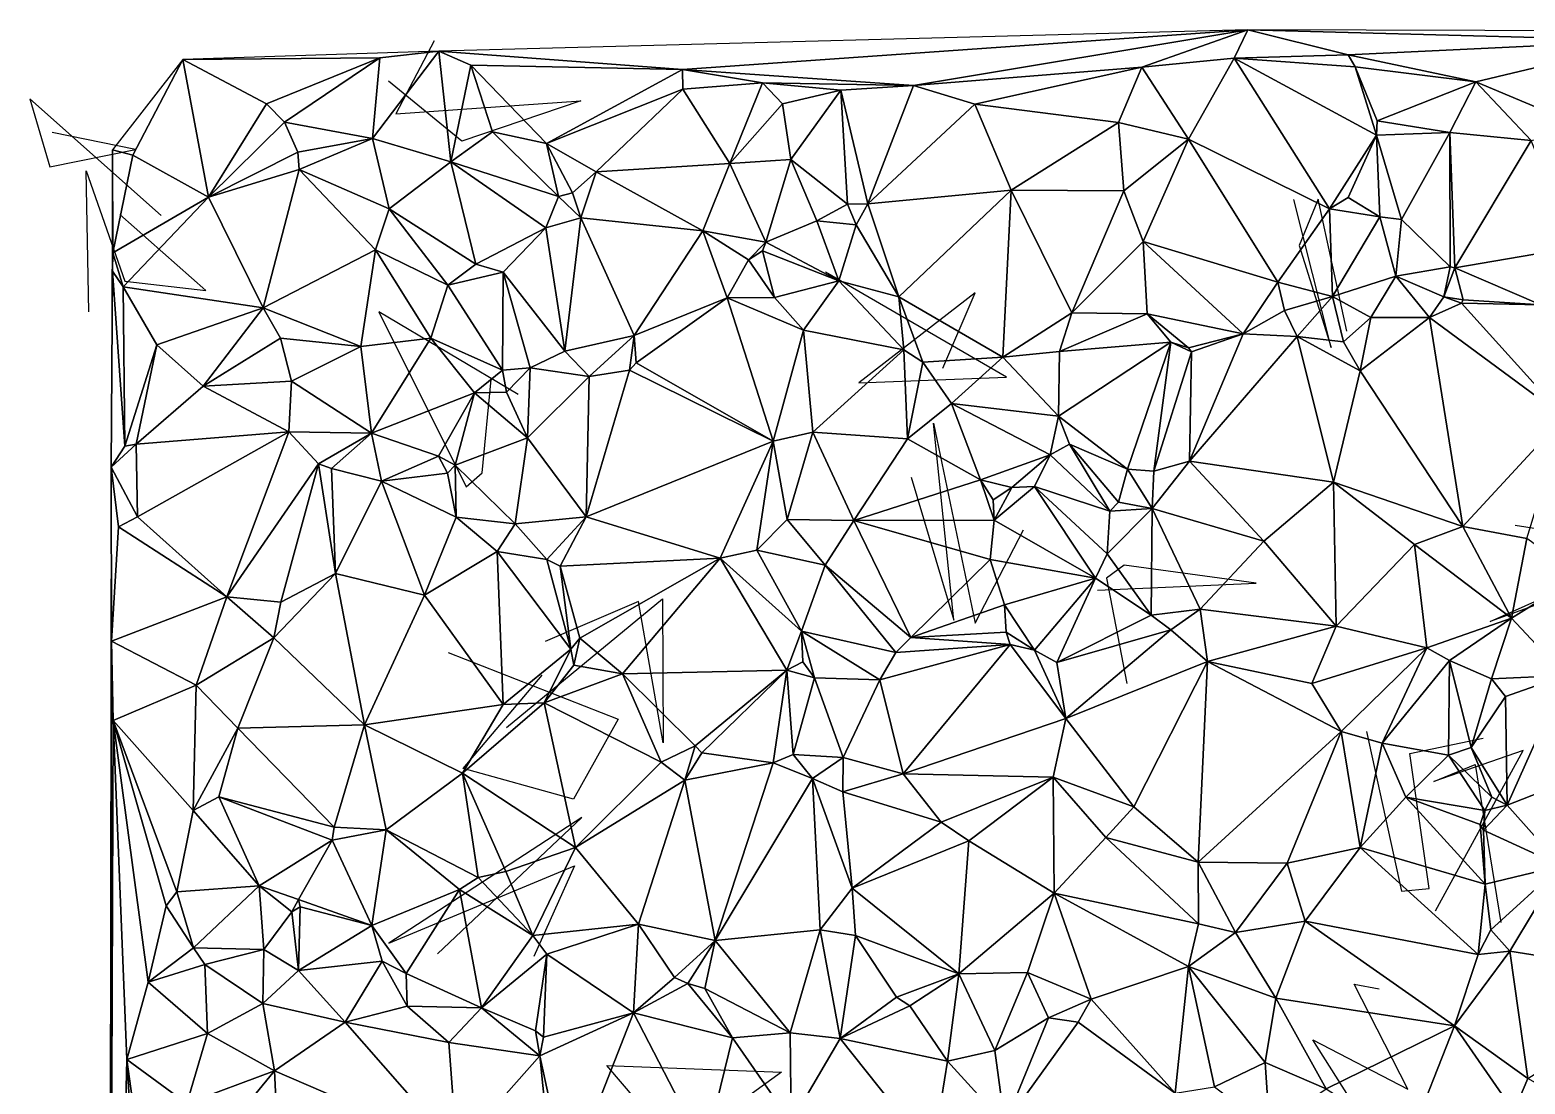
# Model space of a CAD drawing. Header units: metres. Extents: x -15.7 to 15.9, y -15.8 to 15.
# Drawn here: x -15.74 to -1.53, y 4.97 to 14.99 of the extents above; entities that cross this region are included whole.
import ezdxf

# ---------------------------------------------------------------- set-up
doc = ezdxf.new("R2010")
doc.units = ezdxf.units.M
doc.layers.add('CRACKS', color=1, linetype='Continuous')
doc.layers.add('STREET_MESH', color=7, linetype='Continuous')

msp = doc.modelspace()

# ---------------------------------------------------------------- linework, layer by layer
at = {"layer": 'CRACKS'}
for points in [[(-11.9, 14.892, 0.1), (-12.262, 14.198, 0.1), (-10.504, 14.322, 0.1), (-11.635, 13.936, 0.1), (-12.332, 14.507, 0.1)], [(-14.494, 13.232, 0.1), (-15.742, 14.341, 0.1), (-15.554, 13.692, 0.1), (-14.739, 13.859, 0.1), (-15.529, 14.018, 0.1)], [(-15.183, 12.314, 0.1), (-15.208, 13.655, 0.1), (-14.839, 12.606, 0.1), (-14.069, 12.517, 0.1), (-14.887, 13.24, 0.1)], [(-3.222, 12.13, 0.1), (-3.495, 13.385, 0.1), (-3.675, 12.944, 0.1), (-3.372, 11.977, 0.1), (-3.726, 13.384, 0.1)], [(-7.063, 11.78, 0.1), (-6.758, 12.494, 0.1), (-7.863, 11.641, 0.1), (-6.46, 11.693, 0.1), (-8.178, 12.693, 0.1)], [(-11.102, 11.53, 0.1), (-12.424, 12.314, 0.1), (-11.596, 10.653, 0.1), (-11.444, 10.784, 0.1), (-11.356, 11.673, 0.1)], [(-7.366, 10.743, 0.1), (-6.96, 9.385, 0.1), (-7.151, 11.256, 0.1), (-6.755, 9.355, 0.1), (-6.297, 10.242, 0.1)], [(-0.198, 9.546, 0.1), (-0.17, 9.981, 0.1), (-1.861, 9.371, 0.1), (-0.288, 10.076, 0.1), (-1.624, 10.284, 0.1)], [(-5.592, 9.67, 0.1), (-4.084, 9.735, 0.1), (-5.341, 9.906, 0.1), (-5.507, 9.782, 0.1), (-5.315, 8.782, 0.1)], [(-11.212, 8.363, 0.1), (-9.73, 9.586, 0.1), (-9.722, 8.218, 0.1), (-9.957, 9.562, 0.1), (-10.843, 9.182, 0.1)], [(-11.765, 9.076, 0.1), (-10.151, 8.442, 0.1), (-10.575, 7.683, 0.1), (-11.623, 7.976, 0.1), (-10.873, 8.86, 0.1)], [(-3.037, 8.327, 0.1), (-2.704, 6.808, 0.1), (-2.442, 6.833, 0.1), (-2.625, 8.118, 0.1), (-1.928, 8.263, 0.1)], [(-2.38, 6.623, 0.1), (-1.546, 8.147, 0.1), (-2.397, 7.85, 0.1), (-2.004, 8.011, 0.1), (-1.761, 6.511, 0.1)], [(-11.867, 6.212, 0.1), (-10.494, 7.508, 0.1), (-12.329, 6.313, 0.1), (-10.564, 7.05, 0.1), (-10.951, 6.189, 0.1)], [(-2.725, 4.101, 0.1), (-3.548, 5.394, 0.1), (-2.643, 4.927, 0.1), (-3.154, 5.926, 0.1), (-2.916, 5.879, 0.1)], [(-8.735, 3.368, 0.1), (-10.258, 5.15, 0.1), (-8.597, 5.089, 0.1), (-9.297, 4.58, 0.1), (-9.558, 3.355, 0.1)]]:
    msp.add_polyline3d(points, dxfattribs=at)
at = {"layer": 'STREET_MESH'}
for points in [[(-9.539, 14.619), (-4.163, 14.995), (-11.855, 14.792)], [(-7.344, 14.467), (-4.163, 14.995), (-9.539, 14.619)], [(-4.163, 14.995), (-7.344, 14.467), (-5.171, 14.639)], [(-4.296, 14.725), (-4.163, 14.995), (-5.171, 14.639)], [(-4.296, 14.725), (-3.21, 14.758), (-4.163, 14.995)], [(-4.163, 14.995), (-0.348, 14.895), (8.22, 14.96)], [(-4.163, 14.995), (-3.21, 14.758), (-0.348, 14.895)], [(-12.415, 14.728), (-11.855, 14.792), (-14.289, 14.712)], [(-12.415, 14.728), (-12.486, 13.963), (-11.855, 14.792)], [(-12.486, 13.963), (-11.74, 13.742), (-11.855, 14.792)], [(-11.55, 14.661), (-9.539, 14.619), (-11.855, 14.792)], [(-11.74, 13.742), (-11.55, 14.661), (-11.855, 14.792)], [(-3.21, 14.758), (-1.996, 14.5), (-0.348, 14.895)], [(-1.996, 14.5), (-0.948, 14.06), (-0.348, 14.895)], [(-14.956, 13.854), (-14.762, 13.804), (-14.289, 14.712)], [(-14.762, 13.804), (-14.045, 13.404), (-14.289, 14.712)], [(-13.493, 14.293), (-12.415, 14.728), (-14.289, 14.712)], [(-14.045, 13.404), (-13.493, 14.293), (-14.289, 14.712)], [(-13.493, 14.293), (-13.321, 14.117), (-12.415, 14.728)], [(-13.321, 14.117), (-12.486, 13.963), (-12.415, 14.728)], [(-11.344, 14.026), (-11.55, 14.661), (-11.74, 13.742)], [(-11.55, 14.661), (-10.832, 13.914), (-9.539, 14.619)], [(-11.55, 14.661), (-11.344, 14.026), (-10.832, 13.914)], [(-4.728, 13.956), (-4.296, 14.725), (-5.171, 14.639)], [(-4.728, 13.956), (-3.387, 13.293), (-4.296, 14.725)], [(-3.143, 14.643), (-3.21, 14.758), (-4.296, 14.725)], [(-3.387, 13.293), (-2.941, 13.993), (-4.296, 14.725)], [(-2.941, 13.993), (-3.143, 14.643), (-4.296, 14.725)], [(-1.996, 14.5), (-3.21, 14.758), (-3.143, 14.643)], [(-2.941, 13.993), (-2.935, 14.131), (-3.143, 14.643)], [(-2.935, 14.131), (-1.996, 14.5), (-3.143, 14.643)], [(-10.832, 13.914), (-9.536, 14.431), (-9.539, 14.619)], [(-7.344, 14.467), (-9.539, 14.619), (-8.779, 14.492)], [(-9.539, 14.619), (-9.536, 14.431), (-8.779, 14.492)], [(-7.344, 14.467), (-6.759, 14.29), (-5.171, 14.639)], [(-6.759, 14.29), (-5.394, 14.116), (-5.171, 14.639)], [(-5.394, 14.116), (-4.728, 13.956), (-5.171, 14.639)], [(-1.996, 14.5), (-2.935, 14.131), (-2.244, 14.019)], [(-1.471, 13.945), (-1.996, 14.5), (-2.244, 14.019)], [(-1.996, 14.5), (-1.471, 13.945), (-0.948, 14.06)], [(-9.536, 14.431), (-10.832, 13.914), (-10.36, 13.645)], [(-9.087, 13.726), (-9.536, 14.431), (-10.36, 13.645)], [(-9.536, 14.431), (-9.087, 13.726), (-8.779, 14.492)], [(-9.087, 13.726), (-8.589, 14.293), (-8.779, 14.492)], [(-8.032, 14.423), (-7.344, 14.467), (-8.779, 14.492)], [(-8.589, 14.293), (-8.032, 14.423), (-8.779, 14.492)], [(-8.032, 14.423), (-8.589, 14.293), (-8.51, 13.764)], [(-7.969, 13.339), (-8.032, 14.423), (-8.51, 13.764)], [(-8.032, 14.423), (-7.777, 13.341), (-7.344, 14.467)], [(-7.969, 13.339), (-7.777, 13.341), (-8.032, 14.423)], [(-7.777, 13.341), (-6.759, 14.29), (-7.344, 14.467)], [(-14.045, 13.404), (-13.321, 14.117), (-13.493, 14.293)], [(-8.51, 13.764), (-8.589, 14.293), (-9.087, 13.726)], [(-6.759, 14.29), (-7.777, 13.341), (-6.414, 13.472)], [(-5.394, 14.116), (-6.759, 14.29), (-6.414, 13.472)], [(-13.196, 13.833), (-13.321, 14.117), (-14.045, 13.404)], [(-13.321, 14.117), (-13.196, 13.833), (-12.486, 13.963)], [(-5.344, 13.465), (-5.394, 14.116), (-6.414, 13.472)], [(-4.728, 13.956), (-5.394, 14.116), (-5.344, 13.465)], [(-2.935, 14.131), (-2.941, 13.993), (-2.244, 14.019)], [(-12.486, 13.963), (-13.196, 13.833), (-13.182, 13.667)], [(-12.328, 13.293), (-12.486, 13.963), (-13.182, 13.667)], [(-12.486, 13.963), (-12.328, 13.293), (-11.74, 13.742)], [(-10.716, 13.412), (-11.344, 14.026), (-11.74, 13.742)], [(-11.344, 14.026), (-10.716, 13.412), (-10.832, 13.914)], [(-5.161, 12.984), (-4.728, 13.956), (-5.344, 13.465)], [(-3.878, 12.598), (-4.728, 13.956), (-5.161, 12.984)], [(-4.728, 13.956), (-3.878, 12.598), (-3.387, 13.293)], [(-3.211, 13.403), (-2.941, 13.993), (-3.387, 13.293)], [(-3.211, 13.403), (-2.909, 13.219), (-2.941, 13.993)], [(-2.941, 13.993), (-2.705, 13.193), (-2.244, 14.019)], [(-2.909, 13.219), (-2.705, 13.193), (-2.941, 13.993)], [(-2.705, 13.193), (-2.242, 12.744), (-2.244, 14.019)], [(-2.197, 12.732), (-1.471, 13.945), (-2.244, 14.019)], [(-2.242, 12.744), (-2.197, 12.732), (-2.244, 14.019)], [(-1.471, 13.945), (-2.197, 12.732), (-1.065, 12.926)], [(-14.969, 10.837), (-14.957, 12.7), (-14.956, 13.854)], [(-14.957, 12.7), (-14.954, 12.877), (-14.956, 13.854)], [(-14.956, 13.854), (-14.954, 12.877), (-14.762, 13.804)], [(-14.954, 12.877), (-14.045, 13.404), (-14.762, 13.804)], [(-13.196, 13.833), (-14.045, 13.404), (-13.182, 13.667)], [(-10.832, 13.914), (-10.585, 13.446), (-10.36, 13.645)], [(-10.716, 13.412), (-10.585, 13.446), (-10.832, 13.914)], [(-14.045, 13.404), (-13.523, 12.352), (-13.182, 13.667)], [(-13.523, 12.352), (-12.456, 12.904), (-13.182, 13.667)], [(-12.456, 12.904), (-12.328, 13.293), (-13.182, 13.667)], [(-12.328, 13.293), (-11.502, 12.769), (-11.74, 13.742)], [(-11.502, 12.769), (-10.839, 13.114), (-11.74, 13.742)], [(-10.839, 13.114), (-10.716, 13.412), (-11.74, 13.742)], [(-10.585, 13.446), (-10.504, 13.207), (-10.36, 13.645)], [(-10.504, 13.207), (-9.344, 13.086), (-10.36, 13.645)], [(-9.344, 13.086), (-9.087, 13.726), (-10.36, 13.645)], [(-8.745, 12.977), (-9.087, 13.726), (-9.344, 13.086)], [(-8.745, 12.977), (-8.51, 13.764), (-9.087, 13.726)], [(-8.745, 12.977), (-8.263, 13.179), (-8.51, 13.764)], [(-8.263, 13.179), (-7.969, 13.339), (-8.51, 13.764)], [(-14.954, 12.877), (-14.854, 12.552), (-14.045, 13.404)], [(-14.854, 12.552), (-13.523, 12.352), (-14.045, 13.404)], [(-10.716, 13.412), (-10.839, 13.114), (-10.504, 13.207)], [(-10.585, 13.446), (-10.716, 13.412), (-10.504, 13.207)], [(-7.777, 13.341), (-7.482, 12.457), (-6.414, 13.472)], [(-7.482, 12.457), (-6.493, 11.883), (-6.414, 13.472)], [(-6.493, 11.883), (-5.836, 12.306), (-6.414, 13.472)], [(-5.836, 12.306), (-5.344, 13.465), (-6.414, 13.472)], [(-5.836, 12.306), (-5.161, 12.984), (-5.344, 13.465)], [(-2.909, 13.219), (-3.211, 13.403), (-3.387, 13.293)], [(-12.456, 12.904), (-11.769, 12.567), (-12.328, 13.293)], [(-11.769, 12.567), (-11.502, 12.769), (-12.328, 13.293)], [(-7.889, 13.143), (-7.969, 13.339), (-8.263, 13.179)], [(-7.969, 13.339), (-7.889, 13.143), (-7.777, 13.341)], [(-7.889, 13.143), (-7.482, 12.457), (-7.777, 13.341)], [(-3.878, 12.598), (-3.361, 12.46), (-3.387, 13.293)], [(-3.361, 12.46), (-2.909, 13.219), (-3.387, 13.293)], [(-2.759, 12.654), (-2.909, 13.219), (-3.361, 12.46)], [(-2.705, 13.193), (-2.909, 13.219), (-2.759, 12.654)], [(-10.839, 13.114), (-11.502, 12.769), (-11.244, 12.692)], [(-10.657, 11.94), (-10.839, 13.114), (-11.244, 12.692)], [(-10.839, 13.114), (-10.657, 11.94), (-10.504, 13.207)], [(-10.657, 11.94), (-9.998, 12.09), (-10.504, 13.207)], [(-10.504, 13.207), (-9.998, 12.09), (-9.344, 13.086)], [(-9.998, 12.09), (-9.115, 12.448), (-9.344, 13.086)], [(-9.115, 12.448), (-8.912, 12.809), (-9.344, 13.086)], [(-8.912, 12.809), (-8.745, 12.977), (-9.344, 13.086)], [(-8.263, 13.179), (-8.745, 12.977), (-8.051, 12.61)], [(-7.889, 13.143), (-8.263, 13.179), (-8.051, 12.61)], [(-7.889, 13.143), (-8.051, 12.61), (-7.482, 12.457)], [(-2.242, 12.744), (-2.705, 13.193), (-2.759, 12.654)], [(-8.745, 12.977), (-8.912, 12.809), (-8.779, 12.894)], [(-8.051, 12.61), (-8.745, 12.977), (-8.779, 12.894)], [(-5.161, 12.984), (-5.836, 12.306), (-5.123, 12.295)], [(-4.209, 12.105), (-5.161, 12.984), (-5.123, 12.295)], [(-4.209, 12.105), (-3.878, 12.598), (-5.161, 12.984)], [(-14.954, 12.877), (-14.957, 12.7), (-14.854, 12.552)], [(-12.456, 12.904), (-13.523, 12.352), (-12.596, 11.984)], [(-11.93, 12.065), (-12.456, 12.904), (-12.596, 11.984)], [(-12.456, 12.904), (-11.93, 12.065), (-11.769, 12.567)], [(-8.665, 12.451), (-8.912, 12.809), (-9.115, 12.448)], [(-8.912, 12.809), (-8.665, 12.451), (-8.779, 12.894)], [(-8.665, 12.451), (-8.051, 12.61), (-8.779, 12.894)], [(-2.197, 12.732), (-1.379, 12.381), (-1.065, 12.926)], [(-14.838, 11.037), (-14.957, 12.7), (-14.969, 10.837)], [(-14.957, 12.7), (-14.838, 11.037), (-14.854, 12.552)], [(-11.502, 12.769), (-11.769, 12.567), (-11.244, 12.692)], [(-11.769, 12.567), (-11.25, 11.76), (-11.244, 12.692)], [(-11.25, 11.76), (-10.985, 11.782), (-11.244, 12.692)], [(-10.985, 11.782), (-10.657, 11.94), (-11.244, 12.692)], [(-2.996, 12.261), (-2.759, 12.654), (-3.361, 12.46)], [(-2.759, 12.654), (-2.996, 12.261), (-2.437, 12.26)], [(-2.242, 12.744), (-2.759, 12.654), (-2.3, 12.459)], [(-2.759, 12.654), (-2.437, 12.26), (-2.3, 12.459)], [(-2.197, 12.732), (-2.242, 12.744), (-2.3, 12.459)], [(-2.119, 12.429), (-2.197, 12.732), (-2.3, 12.459)], [(-2.197, 12.732), (-2.119, 12.429), (-1.379, 12.381)], [(-14.536, 12), (-13.523, 12.352), (-14.854, 12.552)], [(-14.838, 11.037), (-14.536, 12), (-14.854, 12.552)], [(-11.93, 12.065), (-11.25, 11.76), (-11.769, 12.567)], [(-8.051, 12.61), (-8.665, 12.451), (-8.388, 12.14)], [(-7.435, 11.955), (-8.051, 12.61), (-8.388, 12.14)], [(-8.051, 12.61), (-7.435, 11.955), (-7.482, 12.457)], [(-3.815, 12.327), (-3.878, 12.598), (-4.209, 12.105)], [(-3.878, 12.598), (-3.815, 12.327), (-3.361, 12.46)], [(-9.115, 12.448), (-9.998, 12.09), (-9.979, 11.831)], [(-8.676, 11.085), (-9.115, 12.448), (-9.979, 11.831)], [(-8.665, 12.451), (-9.115, 12.448), (-8.388, 12.14)], [(-9.115, 12.448), (-8.676, 11.085), (-8.388, 12.14)], [(-7.482, 12.457), (-7.255, 11.838), (-6.493, 11.883)], [(-7.435, 11.955), (-7.255, 11.838), (-7.482, 12.457)], [(-3.815, 12.327), (-3.695, 12.08), (-3.361, 12.46)], [(-3.361, 12.46), (-3.695, 12.08), (-3.256, 12.03)], [(-2.996, 12.261), (-3.361, 12.46), (-3.256, 12.03)], [(-2.437, 12.26), (-2.135, 12.398), (-2.3, 12.459)], [(-2.135, 12.398), (-2.437, 12.26), (-1.159, 11.316)], [(-2.135, 12.398), (-2.119, 12.429), (-2.3, 12.459)], [(-2.119, 12.429), (-2.135, 12.398), (-1.379, 12.381)], [(-2.135, 12.398), (-1.159, 11.316), (-1.379, 12.381)], [(-13.523, 12.352), (-14.536, 12), (-14.096, 11.607)], [(-13.361, 12.064), (-13.523, 12.352), (-14.096, 11.607)], [(-13.523, 12.352), (-13.361, 12.064), (-12.596, 11.984)], [(-5.954, 11.939), (-5.836, 12.306), (-6.493, 11.883)], [(-5.836, 12.306), (-5.954, 11.939), (-5.123, 12.295)], [(-5.954, 11.939), (-4.897, 12.028), (-5.123, 12.295)], [(-4.729, 11.973), (-4.209, 12.105), (-5.123, 12.295)], [(-4.897, 12.028), (-4.729, 11.973), (-5.123, 12.295)], [(-3.695, 12.08), (-3.815, 12.327), (-4.209, 12.105)], [(-3.098, 11.754), (-2.996, 12.261), (-3.256, 12.03)], [(-2.437, 12.26), (-2.996, 12.261), (-3.098, 11.754)], [(-2.12, 10.275), (-2.437, 12.26), (-3.098, 11.754)], [(-1.159, 11.316), (-2.437, 12.26), (-2.12, 10.275)], [(-10.425, 11.699), (-9.998, 12.09), (-10.657, 11.94)], [(-9.998, 12.09), (-10.425, 11.699), (-10.041, 11.759)], [(-9.979, 11.831), (-9.998, 12.09), (-10.041, 11.759)], [(-8.676, 11.085), (-8.3, 11.17), (-8.388, 12.14)], [(-8.3, 11.17), (-7.435, 11.955), (-8.388, 12.14)], [(-4.729, 11.973), (-4.701, 11.934), (-4.209, 12.105)], [(-4.209, 12.105), (-4.701, 11.934), (-4.72, 10.895)], [(-3.695, 12.08), (-4.209, 12.105), (-4.72, 10.895)], [(-14.733, 11.057), (-14.536, 12), (-14.838, 11.037)], [(-14.536, 12), (-14.733, 11.057), (-14.096, 11.607)], [(-13.254, 11.655), (-13.361, 12.064), (-14.096, 11.607)], [(-13.361, 12.064), (-13.254, 11.655), (-12.596, 11.984)], [(-13.254, 11.655), (-12.494, 11.162), (-12.596, 11.984)], [(-12.494, 11.162), (-11.93, 12.065), (-12.596, 11.984)], [(-11.93, 12.065), (-12.494, 11.162), (-11.517, 11.545)], [(-11.25, 11.76), (-11.93, 12.065), (-11.517, 11.545)], [(-10.985, 11.782), (-10.425, 11.699), (-10.657, 11.94)], [(-7.435, 11.955), (-8.3, 11.17), (-7.399, 11.107)], [(-7.255, 11.838), (-7.435, 11.955), (-7.399, 11.107)], [(-5.309, 10.818), (-4.897, 12.028), (-5.964, 11.322)], [(-4.897, 12.028), (-5.954, 11.939), (-5.964, 11.322)], [(-5.059, 10.802), (-4.897, 12.028), (-5.309, 10.818)], [(-4.897, 12.028), (-5.059, 10.802), (-4.701, 11.934)], [(-4.729, 11.973), (-4.897, 12.028), (-4.701, 11.934)], [(-3.349, 10.696), (-3.695, 12.08), (-4.72, 10.895)], [(-3.695, 12.08), (-3.098, 11.754), (-3.256, 12.03)], [(-3.695, 12.08), (-3.349, 10.696), (-3.098, 11.754)], [(-8.676, 11.085), (-9.979, 11.831), (-10.041, 11.759)], [(-6.981, 11.444), (-7.255, 11.838), (-7.399, 11.107)], [(-7.255, 11.838), (-6.981, 11.444), (-6.493, 11.883)], [(-6.981, 11.444), (-5.964, 11.322), (-6.493, 11.883)], [(-5.964, 11.322), (-5.954, 11.939), (-6.493, 11.883)], [(-4.701, 11.934), (-5.059, 10.802), (-4.72, 10.895)], [(-11.213, 11.55), (-11.25, 11.76), (-11.517, 11.545)], [(-11.213, 11.55), (-10.985, 11.782), (-11.25, 11.76)], [(-10.985, 11.782), (-11.213, 11.55), (-11.012, 11.116)], [(-10.425, 11.699), (-10.985, 11.782), (-11.012, 11.116)], [(-10.425, 11.699), (-11.012, 11.116), (-10.454, 10.366)], [(-10.454, 10.366), (-8.676, 11.085), (-10.041, 11.759)], [(-10.425, 11.699), (-10.454, 10.366), (-10.041, 11.759)], [(-3.349, 10.696), (-2.12, 10.275), (-3.098, 11.754)], [(-14.733, 11.057), (-13.281, 11.175), (-14.096, 11.607)], [(-13.281, 11.175), (-13.254, 11.655), (-14.096, 11.607)], [(-12.494, 11.162), (-13.254, 11.655), (-13.281, 11.175)], [(-11.517, 11.545), (-12.494, 11.162), (-11.858, 10.944)], [(-11.7, 10.859), (-11.517, 11.545), (-11.858, 10.944)], [(-11.517, 11.545), (-11.7, 10.859), (-11.012, 11.116)], [(-11.213, 11.55), (-11.517, 11.545), (-11.012, 11.116)], [(-6.981, 11.444), (-7.399, 11.107), (-6.706, 10.718)], [(-5.964, 11.322), (-6.981, 11.444), (-6.045, 10.957)], [(-6.981, 11.444), (-6.706, 10.718), (-6.045, 10.957)], [(-5.859, 11.057), (-5.964, 11.322), (-6.045, 10.957)], [(-5.859, 11.057), (-5.309, 10.818), (-5.964, 11.322)], [(-1.512, 10.162), (-1.159, 11.316), (-2.12, 10.275)], [(-14.733, 11.057), (-14.718, 10.366), (-13.281, 11.175)], [(-13.281, 11.175), (-14.718, 10.366), (-13.871, 9.605)], [(-12.998, 10.871), (-13.281, 11.175), (-13.871, 9.605)], [(-12.998, 10.871), (-12.494, 11.162), (-13.281, 11.175)], [(-12.998, 10.871), (-12.876, 10.826), (-12.494, 11.162)], [(-12.494, 11.162), (-12.876, 10.826), (-12.399, 10.706)], [(-12.494, 11.162), (-12.399, 10.706), (-11.858, 10.944)], [(-11.7, 10.859), (-11.128, 10.301), (-11.012, 11.116)], [(-11.012, 11.116), (-11.128, 10.301), (-10.454, 10.366)], [(-8.544, 10.34), (-8.3, 11.17), (-8.676, 11.085)], [(-8.3, 11.17), (-8.544, 10.34), (-7.909, 10.333)], [(-7.399, 11.107), (-8.3, 11.17), (-7.909, 10.333)], [(-7.399, 11.107), (-7.909, 10.333), (-6.706, 10.718)], [(-14.733, 11.057), (-14.838, 11.037), (-14.969, 10.837)], [(-14.718, 10.366), (-14.733, 11.057), (-14.969, 10.837)], [(-9.179, 9.973), (-8.676, 11.085), (-10.454, 10.366)], [(-8.833, 10.049), (-8.676, 11.085), (-9.179, 9.973)], [(-8.544, 10.34), (-8.676, 11.085), (-8.833, 10.049)], [(-6.706, 10.718), (-6.408, 10.646), (-6.045, 10.957)], [(-6.408, 10.646), (-6.194, 10.656), (-6.045, 10.957)], [(-6.194, 10.656), (-5.476, 10.421), (-6.045, 10.957)], [(-5.476, 10.421), (-5.859, 11.057), (-6.045, 10.957)], [(-5.395, 10.505), (-5.309, 10.818), (-5.859, 11.057)], [(-5.476, 10.421), (-5.395, 10.505), (-5.859, 11.057)], [(-14.965, 9.185), (-14.969, 10.837), (-14.987, -1.866)], [(-14.965, 9.185), (-14.899, 10.271), (-14.969, 10.837)], [(-14.899, 10.271), (-14.718, 10.366), (-14.969, 10.837)], [(-13.357, 9.554), (-12.998, 10.871), (-13.871, 9.605)], [(-12.998, 10.871), (-13.357, 9.554), (-12.837, 9.829)], [(-12.876, 10.826), (-12.998, 10.871), (-12.837, 9.829)], [(-12.876, 10.826), (-12.837, 9.829), (-12.399, 10.706)], [(-12.399, 10.706), (-11.772, 10.782), (-11.858, 10.944)], [(-11.772, 10.782), (-11.7, 10.859), (-11.858, 10.944)], [(-11.7, 10.859), (-11.772, 10.782), (-11.691, 10.362)], [(-11.7, 10.859), (-11.691, 10.362), (-11.128, 10.301)], [(-5.395, 10.505), (-5.074, 10.446), (-5.309, 10.818)], [(-5.074, 10.446), (-5.059, 10.802), (-5.309, 10.818)], [(-5.074, 10.446), (-4.014, 10.134), (-4.72, 10.895)], [(-5.059, 10.802), (-5.074, 10.446), (-4.72, 10.895)], [(-4.014, 10.134), (-3.349, 10.696), (-4.72, 10.895)], [(-12.399, 10.706), (-12.837, 9.829), (-11.99, 9.622)], [(-11.691, 10.362), (-11.772, 10.782), (-12.399, 10.706)], [(-11.691, 10.362), (-12.399, 10.706), (-11.99, 9.622)], [(-7.909, 10.333), (-6.576, 10.336), (-6.706, 10.718)], [(-6.584, 10.529), (-6.408, 10.646), (-6.706, 10.718)], [(-6.576, 10.336), (-6.584, 10.529), (-6.706, 10.718)], [(-4.014, 10.134), (-3.325, 9.326), (-3.349, 10.696)], [(-2.12, 10.275), (-3.349, 10.696), (-2.58, 10.103)], [(-3.349, 10.696), (-3.325, 9.326), (-2.58, 10.103)], [(-6.584, 10.529), (-6.576, 10.336), (-6.408, 10.646)], [(-6.576, 10.336), (-6.194, 10.656), (-6.408, 10.646)], [(-5.612, 9.785), (-6.194, 10.656), (-6.576, 10.336)], [(-5.503, 10.014), (-5.476, 10.421), (-6.194, 10.656)], [(-5.612, 9.785), (-5.503, 10.014), (-6.194, 10.656)], [(-5.503, 10.014), (-5.084, 9.432), (-5.074, 10.446)], [(-5.476, 10.421), (-5.503, 10.014), (-5.074, 10.446)], [(-5.395, 10.505), (-5.476, 10.421), (-5.074, 10.446)], [(-5.084, 9.432), (-4.618, 9.489), (-5.074, 10.446)], [(-5.074, 10.446), (-4.618, 9.489), (-4.014, 10.134)], [(-14.899, 10.271), (-14.965, 9.185), (-13.871, 9.605)], [(-14.718, 10.366), (-14.899, 10.271), (-13.871, 9.605)], [(-11.3, 10.036), (-11.691, 10.362), (-11.99, 9.622)], [(-11.128, 10.301), (-11.691, 10.362), (-11.3, 10.036)], [(-10.829, 9.961), (-11.128, 10.301), (-11.3, 10.036)], [(-11.128, 10.301), (-10.829, 9.961), (-10.454, 10.366)], [(-10.829, 9.961), (-10.702, 9.897), (-10.454, 10.366)], [(-10.702, 9.897), (-9.179, 9.973), (-10.454, 10.366)], [(-8.544, 10.34), (-8.833, 10.049), (-8.181, 9.907)], [(-7.909, 10.333), (-8.544, 10.34), (-8.181, 9.907)], [(-7.369, 9.22), (-7.909, 10.333), (-8.181, 9.907)], [(-6.615, 9.96), (-6.576, 10.336), (-7.909, 10.333)], [(-6.615, 9.96), (-7.909, 10.333), (-7.369, 9.22)], [(-5.612, 9.785), (-6.576, 10.336), (-6.615, 9.96)], [(-1.658, 9.402), (-2.12, 10.275), (-2.58, 10.103)], [(-1.658, 9.402), (-1.512, 10.162), (-2.12, 10.275)], [(-4.618, 9.489), (-3.325, 9.326), (-4.014, 10.134)], [(-3.325, 9.326), (-2.464, 9.121), (-2.58, 10.103)], [(-2.464, 9.121), (-1.658, 9.402), (-2.58, 10.103)], [(-1.512, 10.162), (-1.658, 9.402), (-1.015, 9.801)], [(-11.242, 8.583), (-11.3, 10.036), (-11.99, 9.622)], [(-11.3, 10.036), (-11.242, 8.583), (-10.601, 9.109)], [(-10.829, 9.961), (-11.3, 10.036), (-10.601, 9.109)], [(-10.702, 9.897), (-10.829, 9.961), (-10.601, 9.109)], [(-10.702, 9.897), (-10.515, 9.212), (-9.179, 9.973)], [(-9.179, 9.973), (-10.515, 9.212), (-10.108, 8.875)], [(-8.548, 8.909), (-9.179, 9.973), (-10.108, 8.875)], [(-8.833, 10.049), (-9.179, 9.973), (-8.407, 9.28)], [(-9.179, 9.973), (-8.548, 8.909), (-8.407, 9.28)], [(-8.181, 9.907), (-8.833, 10.049), (-8.407, 9.28)], [(-6.615, 9.96), (-7.369, 9.22), (-6.479, 9.531)], [(-5.612, 9.785), (-6.615, 9.96), (-6.479, 9.531)], [(-5.503, 10.014), (-5.612, 9.785), (-5.084, 9.432)], [(-12.561, 8.389), (-12.837, 9.829), (-13.423, 9.215)], [(-12.837, 9.829), (-13.357, 9.554), (-13.423, 9.215)], [(-12.837, 9.829), (-12.561, 8.389), (-11.99, 9.622)], [(-10.515, 9.212), (-10.702, 9.897), (-10.601, 9.109)], [(-7.509, 9.078), (-8.181, 9.907), (-8.407, 9.28)], [(-7.509, 9.078), (-7.369, 9.22), (-8.181, 9.907)], [(-6.192, 9.1), (-5.612, 9.785), (-6.479, 9.531)], [(-5.612, 9.785), (-6.192, 9.1), (-5.979, 8.982)], [(-5.084, 9.432), (-5.612, 9.785), (-5.979, 8.982)], [(-1.658, 9.402), (-1.149, 8.859), (-1.015, 9.801)], [(-14.965, 9.185), (-14.162, 8.766), (-13.871, 9.605)], [(-14.162, 8.766), (-13.423, 9.215), (-13.871, 9.605)], [(-13.423, 9.215), (-13.357, 9.554), (-13.871, 9.605)], [(-12.561, 8.389), (-11.242, 8.583), (-11.99, 9.622)], [(-7.369, 9.22), (-6.461, 9.271), (-6.479, 9.531)], [(-6.461, 9.271), (-6.192, 9.1), (-6.479, 9.531)], [(-4.896, 9.294), (-5.084, 9.432), (-5.979, 8.982)], [(-4.618, 9.489), (-5.084, 9.432), (-4.896, 9.294)], [(-4.548, 8.991), (-4.618, 9.489), (-4.896, 9.294)], [(-4.548, 8.991), (-3.325, 9.326), (-4.618, 9.489)], [(-2.248, 9.001), (-1.658, 9.402), (-2.464, 9.121)], [(-1.658, 9.402), (-2.248, 9.001), (-1.848, 8.828)], [(-1.658, 9.402), (-1.848, 8.828), (-1.149, 8.859)], [(-8.548, 8.909), (-8.395, 8.988), (-8.407, 9.28)], [(-8.395, 8.988), (-8.283, 8.835), (-8.407, 9.28)], [(-8.283, 8.835), (-7.662, 8.818), (-8.407, 9.28)], [(-7.662, 8.818), (-7.509, 9.078), (-8.407, 9.28)], [(-6.425, 9.153), (-6.461, 9.271), (-7.369, 9.22)], [(-6.461, 9.271), (-6.425, 9.153), (-6.192, 9.1)], [(-4.896, 9.294), (-5.979, 8.982), (-5.896, 8.45)], [(-4.548, 8.991), (-4.896, 9.294), (-5.896, 8.45)], [(-3.325, 9.326), (-4.548, 8.991), (-3.556, 8.783)], [(-2.464, 9.121), (-3.325, 9.326), (-3.556, 8.783)], [(-14.951, 8.43), (-14.965, 9.185), (-14.987, -1.866)], [(-14.162, 8.766), (-14.965, 9.185), (-14.951, 8.43)], [(-14.162, 8.766), (-13.765, 8.357), (-13.423, 9.215)], [(-13.765, 8.357), (-12.561, 8.389), (-13.423, 9.215)], [(-11.242, 8.583), (-10.855, 8.6), (-10.601, 9.109)], [(-10.855, 8.6), (-10.57, 8.958), (-10.601, 9.109)], [(-10.57, 8.958), (-10.515, 9.212), (-10.601, 9.109)], [(-10.515, 9.212), (-10.57, 8.958), (-10.108, 8.875)], [(-6.425, 9.153), (-7.662, 8.818), (-7.44, 7.925)], [(-7.662, 8.818), (-6.425, 9.153), (-7.509, 9.078)], [(-7.509, 9.078), (-6.425, 9.153), (-7.369, 9.22)], [(-6.425, 9.153), (-7.44, 7.925), (-5.896, 8.45)], [(-6.192, 9.1), (-6.425, 9.153), (-5.896, 8.45)], [(-5.979, 8.982), (-6.192, 9.1), (-5.896, 8.45)], [(-3.278, 8.325), (-2.464, 9.121), (-3.556, 8.783)], [(-2.464, 9.121), (-3.278, 8.325), (-2.889, 8.214)], [(-2.248, 9.001), (-2.464, 9.121), (-2.889, 8.214)], [(-10.57, 8.958), (-10.855, 8.6), (-10.108, 8.875)], [(-8.395, 8.988), (-8.548, 8.909), (-8.283, 8.835)], [(-5.248, 7.61), (-4.548, 8.991), (-5.896, 8.45)], [(-4.548, 8.991), (-5.248, 7.61), (-4.636, 7.083)], [(-3.278, 8.325), (-4.548, 8.991), (-4.636, 7.083)], [(-4.548, 8.991), (-3.278, 8.325), (-3.556, 8.783)], [(-2.258, 8.102), (-2.248, 9.001), (-2.889, 8.214)], [(-2.041, 8.174), (-2.248, 9.001), (-2.258, 8.102)], [(-2.248, 9.001), (-2.041, 8.174), (-1.848, 8.828)], [(-10.855, 8.6), (-9.741, 8.034), (-10.108, 8.875)], [(-8.548, 8.909), (-10.108, 8.875), (-9.418, 8.19)], [(-10.108, 8.875), (-9.741, 8.034), (-9.418, 8.19)], [(-9.356, 8.123), (-8.548, 8.909), (-9.418, 8.19)], [(-9.356, 8.123), (-8.676, 8.028), (-8.548, 8.909)], [(-8.676, 8.028), (-8.488, 8.107), (-8.548, 8.909)], [(-8.548, 8.909), (-8.488, 8.107), (-8.283, 8.835)], [(-8.488, 8.107), (-8.011, 8.078), (-8.283, 8.835)], [(-8.011, 8.078), (-7.662, 8.818), (-8.283, 8.835)], [(-7.662, 8.818), (-8.011, 8.078), (-7.44, 7.925)], [(-1.848, 8.828), (-2.041, 8.174), (-1.714, 8.66)], [(-1.149, 8.859), (-1.848, 8.828), (-1.714, 8.66)], [(-1.7, 7.627), (-1.149, 8.859), (-1.714, 8.66)], [(-1.149, 8.859), (-1.7, 7.627), (-0.397, 8.137)], [(-14.189, 7.574), (-14.162, 8.766), (-14.951, 8.43)], [(-13.765, 8.357), (-14.162, 8.766), (-14.189, 7.574)], [(-12.561, 8.389), (-11.631, 7.931), (-11.242, 8.583)], [(-10.855, 8.6), (-11.631, 7.931), (-10.556, 7.222)], [(-11.631, 7.931), (-10.855, 8.6), (-11.242, 8.583)], [(-9.741, 8.034), (-10.855, 8.6), (-10.556, 7.222)], [(-2.041, 8.174), (-1.7, 7.627), (-1.714, 8.66)], [(-14.821, 5.208), (-14.951, 8.43), (-14.987, -1.866)], [(-14.951, 8.43), (-14.821, 5.208), (-14.617, 5.944)], [(-14.446, 6.668), (-14.951, 8.43), (-14.617, 5.944)], [(-14.446, 6.668), (-14.346, 6.803), (-14.951, 8.43)], [(-14.346, 6.803), (-14.189, 7.574), (-14.951, 8.43)], [(-12.85, 7.418), (-12.561, 8.389), (-13.765, 8.357)], [(-12.561, 8.389), (-12.85, 7.418), (-12.354, 7.39)], [(-11.631, 7.931), (-12.561, 8.389), (-12.354, 7.39)], [(-7.44, 7.925), (-6.014, 7.893), (-5.896, 8.45)], [(-6.014, 7.893), (-5.248, 7.61), (-5.896, 8.45)], [(-13.765, 8.357), (-14.189, 7.574), (-13.946, 7.705)], [(-12.85, 7.418), (-13.765, 8.357), (-13.946, 7.705)], [(-3.278, 8.325), (-4.636, 7.083), (-3.791, 7.076)], [(-3.096, 7.224), (-3.278, 8.325), (-3.791, 7.076)], [(-3.278, 8.325), (-3.096, 7.224), (-2.889, 8.214)], [(-9.418, 8.19), (-9.741, 8.034), (-9.517, 7.863)], [(-9.356, 8.123), (-9.418, 8.19), (-9.517, 7.863)], [(-8.676, 8.028), (-9.356, 8.123), (-9.517, 7.863)], [(-8.488, 8.107), (-8.676, 8.028), (-8.303, 7.878)], [(-8.011, 8.078), (-8.488, 8.107), (-8.303, 7.878)], [(-3.096, 7.224), (-2.664, 7.701), (-2.889, 8.214)], [(-2.664, 7.701), (-2.258, 8.102), (-2.889, 8.214)], [(-1.912, 7.575), (-2.258, 8.102), (-2.664, 7.701)], [(-1.845, 7.701), (-2.041, 8.174), (-2.258, 8.102)], [(-1.912, 7.575), (-1.845, 7.701), (-2.258, 8.102)], [(-2.041, 8.174), (-1.845, 7.701), (-1.7, 7.627)], [(-0.397, 8.137), (-1.7, 7.627), (-1.186, 7.05)], [(-9.741, 8.034), (-10.556, 7.222), (-9.517, 7.863)], [(-9.227, 6.34), (-8.676, 8.028), (-9.517, 7.863)], [(-8.303, 7.878), (-8.676, 8.028), (-9.227, 6.34)], [(-8.015, 7.754), (-8.011, 8.078), (-8.303, 7.878)], [(-8.011, 8.078), (-8.015, 7.754), (-7.44, 7.925)], [(-11.48, 6.938), (-11.631, 7.931), (-12.354, 7.39)], [(-11.631, 7.931), (-11.217, 6.995), (-10.556, 7.222)], [(-11.631, 7.931), (-11.48, 6.938), (-11.217, 6.995)], [(-10.556, 7.222), (-9.958, 6.496), (-9.517, 7.863)], [(-9.958, 6.496), (-9.227, 6.34), (-9.517, 7.863)], [(-8.231, 6.442), (-8.303, 7.878), (-9.227, 6.34)], [(-7.926, 6.837), (-8.015, 7.754), (-8.303, 7.878)], [(-8.231, 6.442), (-7.926, 6.837), (-8.303, 7.878)], [(-8.015, 7.754), (-7.081, 7.465), (-7.44, 7.925)], [(-7.081, 7.465), (-6.014, 7.893), (-7.44, 7.925)], [(-6.014, 7.893), (-7.081, 7.465), (-6.816, 7.286)], [(-6.014, 7.893), (-6.816, 7.286), (-6.006, 6.791)], [(-6.014, 7.893), (-5.514, 7.317), (-5.248, 7.61)], [(-5.514, 7.317), (-6.014, 7.893), (-6.006, 6.791)], [(-14.189, 7.574), (-13.562, 6.858), (-13.946, 7.705)], [(-13.562, 6.858), (-12.869, 7.294), (-13.946, 7.705)], [(-12.869, 7.294), (-12.85, 7.418), (-13.946, 7.705)], [(-7.081, 7.465), (-8.015, 7.754), (-7.926, 6.837)], [(-2.664, 7.701), (-3.096, 7.224), (-1.909, 6.874)], [(-1.957, 7.442), (-2.664, 7.701), (-1.909, 6.874)], [(-1.957, 7.442), (-1.912, 7.575), (-2.664, 7.701)], [(-1.845, 7.701), (-1.912, 7.575), (-1.7, 7.627)], [(-13.562, 6.858), (-14.189, 7.574), (-14.346, 6.803)], [(-5.248, 7.61), (-5.514, 7.317), (-4.636, 7.083)], [(-1.924, 7.388), (-1.912, 7.575), (-1.957, 7.442)], [(-1.7, 7.627), (-1.924, 7.388), (-1.186, 7.05)], [(-1.7, 7.627), (-1.912, 7.575), (-1.924, 7.388)], [(-12.85, 7.418), (-12.869, 7.294), (-12.354, 7.39)], [(-7.081, 7.465), (-7.926, 6.837), (-6.816, 7.286)], [(-1.924, 7.388), (-1.957, 7.442), (-1.909, 6.874)], [(-12.869, 7.294), (-13.562, 6.858), (-13.19, 6.729)], [(-12.492, 6.482), (-12.869, 7.294), (-13.19, 6.729)], [(-12.869, 7.294), (-12.492, 6.482), (-12.354, 7.39)], [(-12.492, 6.482), (-11.658, 6.824), (-12.354, 7.39)], [(-11.658, 6.824), (-11.48, 6.938), (-12.354, 7.39)], [(-7.926, 6.837), (-6.911, 6.023), (-6.816, 7.286)], [(-6.816, 7.286), (-6.911, 6.023), (-6.006, 6.791)], [(-4.635, 6.498), (-5.514, 7.317), (-6.006, 6.791)], [(-5.514, 7.317), (-4.635, 6.498), (-4.636, 7.083)], [(-1.186, 7.05), (-1.924, 7.388), (-1.909, 6.874)], [(-11.217, 6.995), (-10.962, 6.387), (-10.556, 7.222)], [(-10.962, 6.387), (-9.958, 6.496), (-10.556, 7.222)], [(-3.62, 6.523), (-3.096, 7.224), (-3.791, 7.076)], [(-1.974, 6.208), (-3.096, 7.224), (-3.62, 6.523)], [(-3.096, 7.224), (-1.974, 6.208), (-1.909, 6.874)], [(-11.217, 6.995), (-11.48, 6.938), (-10.962, 6.387)], [(-4.636, 7.083), (-4.281, 6.415), (-3.791, 7.076)], [(-4.635, 6.498), (-4.281, 6.415), (-4.636, 7.083)], [(-4.281, 6.415), (-3.62, 6.523), (-3.791, 7.076)], [(-1.855, 6.442), (-1.186, 7.05), (-1.909, 6.874)], [(-1.186, 7.05), (-1.855, 6.442), (-1.675, 6.238)], [(-0.02, 5.976), (-1.186, 7.05), (-1.675, 6.238)], [(-14.187, 6.269), (-13.562, 6.858), (-14.346, 6.803)], [(-14.187, 6.269), (-13.517, 6.254), (-13.562, 6.858)], [(-13.517, 6.254), (-13.252, 6.613), (-13.562, 6.858)], [(-13.562, 6.858), (-13.252, 6.613), (-13.19, 6.729)], [(-12.492, 6.482), (-12.166, 6.025), (-11.658, 6.824)], [(-12.166, 6.025), (-11.45, 5.698), (-11.658, 6.824)], [(-10.962, 6.387), (-11.48, 6.938), (-11.658, 6.824)], [(-11.45, 5.698), (-10.962, 6.387), (-11.658, 6.824)], [(-7.926, 6.837), (-8.231, 6.442), (-7.895, 6.387)], [(-6.911, 6.023), (-7.926, 6.837), (-7.895, 6.387)], [(-1.974, 6.208), (-1.855, 6.442), (-1.909, 6.874)], [(-14.446, 6.668), (-14.187, 6.269), (-14.346, 6.803)], [(-13.252, 6.613), (-13.173, 6.661), (-13.19, 6.729)], [(-13.173, 6.661), (-12.492, 6.482), (-13.19, 6.729)], [(-6.911, 6.023), (-6.258, 6.035), (-6.006, 6.791)], [(-6.258, 6.035), (-5.655, 5.782), (-6.006, 6.791)], [(-5.655, 5.782), (-4.727, 6.092), (-6.006, 6.791)], [(-4.727, 6.092), (-4.635, 6.498), (-6.006, 6.791)], [(-14.187, 6.269), (-14.446, 6.668), (-14.617, 5.944)], [(-13.188, 6.055), (-13.252, 6.613), (-13.517, 6.254)], [(-13.173, 6.661), (-13.252, 6.613), (-13.188, 6.055)], [(-13.173, 6.661), (-13.188, 6.055), (-12.492, 6.482)], [(-13.188, 6.055), (-12.394, 6.143), (-12.492, 6.482)], [(-12.394, 6.143), (-12.166, 6.025), (-12.492, 6.482)], [(-9.958, 6.496), (-10.962, 6.387), (-10.829, 6.209)], [(-10.004, 5.651), (-9.958, 6.496), (-10.829, 6.209)], [(-10.004, 5.651), (-9.613, 5.987), (-9.958, 6.496)], [(-9.958, 6.496), (-9.613, 5.987), (-9.227, 6.34)], [(-8.515, 5.461), (-8.231, 6.442), (-9.227, 6.34)], [(-8.231, 6.442), (-8.515, 5.461), (-8.041, 5.408)], [(-7.895, 6.387), (-8.231, 6.442), (-8.041, 5.408)], [(-4.281, 6.415), (-4.635, 6.498), (-4.727, 6.092)], [(-4.281, 6.415), (-4.727, 6.092), (-3.897, 5.792)], [(-4.281, 6.415), (-3.897, 5.792), (-3.62, 6.523)], [(-3.897, 5.792), (-2.201, 5.528), (-3.62, 6.523)], [(-2.201, 5.528), (-1.974, 6.208), (-3.62, 6.523)], [(-1.855, 6.442), (-1.974, 6.208), (-1.675, 6.238)], [(-14.079, 6.111), (-14.187, 6.269), (-14.617, 5.944)], [(-14.187, 6.269), (-14.079, 6.111), (-13.517, 6.254)], [(-14.079, 6.111), (-13.527, 5.741), (-13.517, 6.254)], [(-13.527, 5.741), (-13.188, 6.055), (-13.517, 6.254)], [(-10.962, 6.387), (-11.45, 5.698), (-10.829, 6.209)], [(-9.227, 6.34), (-9.613, 5.987), (-9.489, 5.931)], [(-9.326, 5.884), (-9.227, 6.34), (-9.489, 5.931)], [(-8.515, 5.461), (-9.227, 6.34), (-9.326, 5.884)], [(-7.505, 5.801), (-7.895, 6.387), (-8.041, 5.408)], [(-7.505, 5.801), (-6.911, 6.023), (-7.895, 6.387)], [(-12.744, 5.562), (-12.394, 6.143), (-13.188, 6.055)], [(-12.744, 5.562), (-12.155, 5.714), (-12.394, 6.143)], [(-12.394, 6.143), (-12.155, 5.714), (-12.166, 6.025)], [(-11.45, 5.698), (-10.935, 5.482), (-10.829, 6.209)], [(-10.935, 5.482), (-10.859, 5.42), (-10.829, 6.209)], [(-10.859, 5.42), (-10.004, 5.651), (-10.829, 6.209)], [(-1.974, 6.208), (-2.201, 5.528), (-1.675, 6.238)], [(-2.201, 5.528), (-1.504, 5.027), (-1.675, 6.238)], [(-1.504, 5.027), (-0.02, 5.976), (-1.675, 6.238)], [(-14.054, 5.455), (-14.079, 6.111), (-14.617, 5.944)], [(-13.527, 5.741), (-14.079, 6.111), (-14.054, 5.455)], [(-13.527, 5.741), (-12.744, 5.562), (-13.188, 6.055)], [(-12.155, 5.714), (-11.45, 5.698), (-12.166, 6.025)], [(-9.613, 5.987), (-10.004, 5.651), (-9.489, 5.931)], [(-6.911, 6.023), (-7.505, 5.801), (-7.377, 5.719)], [(-7.018, 5.193), (-6.911, 6.023), (-7.377, 5.719)], [(-6.569, 5.293), (-6.911, 6.023), (-7.018, 5.193)], [(-6.911, 6.023), (-6.569, 5.293), (-6.258, 6.035)], [(-6.569, 5.293), (-6.058, 5.606), (-6.258, 6.035)], [(-6.258, 6.035), (-6.058, 5.606), (-5.655, 5.782)], [(-4.854, 4.889), (-4.727, 6.092), (-5.655, 5.782)], [(-4.854, 4.889), (-4.48, 4.948), (-4.727, 6.092)], [(-4.727, 6.092), (-4, 5.18), (-3.897, 5.792)], [(-4.48, 4.948), (-4, 5.18), (-4.727, 6.092)], [(-14.821, 5.208), (-14.054, 5.455), (-14.617, 5.944)], [(-10.004, 5.651), (-9.064, 5.413), (-9.489, 5.931)], [(-9.064, 5.413), (-9.326, 5.884), (-9.489, 5.931)], [(-9.064, 5.413), (-8.515, 5.461), (-9.326, 5.884)], [(-13.527, 5.741), (-14.054, 5.455), (-13.418, 5.1)], [(-12.744, 5.562), (-13.527, 5.741), (-13.418, 5.1)], [(-12.155, 5.714), (-12.744, 5.562), (-11.761, 5.371)], [(-12.155, 5.714), (-11.761, 5.371), (-11.45, 5.698)], [(-11.761, 5.371), (-10.896, 5.242), (-11.45, 5.698)], [(-10.896, 5.242), (-10.935, 5.482), (-11.45, 5.698)], [(-7.377, 5.719), (-7.505, 5.801), (-8.041, 5.408)], [(-7.018, 5.193), (-7.377, 5.719), (-8.041, 5.408)], [(-5.655, 5.782), (-6.058, 5.606), (-5.778, 5.563)], [(-4.854, 4.889), (-5.655, 5.782), (-5.778, 5.563)], [(-3.897, 5.792), (-4, 5.18), (-3.419, 4.93)], [(-2.201, 5.528), (-3.897, 5.792), (-3.419, 4.93)], [(-11.685, 4.354), (-12.744, 5.562), (-13.418, 5.1)], [(-11.761, 5.371), (-12.744, 5.562), (-11.685, 4.354)], [(-10.896, 5.242), (-10.635, 4.044), (-10.004, 5.651)], [(-10.859, 5.42), (-10.896, 5.242), (-10.004, 5.651)], [(-10.635, 4.044), (-9.327, 4.339), (-10.004, 5.651)], [(-10.004, 5.651), (-9.327, 4.339), (-9.064, 5.413)], [(-6.569, 5.293), (-6.473, 4.594), (-6.058, 5.606)], [(-6.058, 5.606), (-6.473, 4.594), (-5.778, 5.563)], [(-6.473, 4.594), (-4.854, 4.889), (-5.778, 5.563)], [(-14.251, 4.789), (-14.054, 5.455), (-14.821, 5.208)], [(-14.054, 5.455), (-14.251, 4.789), (-13.418, 5.1)], [(-10.935, 5.482), (-10.896, 5.242), (-10.859, 5.42)], [(-9.064, 5.413), (-9.327, 4.339), (-8.504, 4.612)], [(-8.515, 5.461), (-9.064, 5.413), (-8.504, 4.612)], [(-8.515, 5.461), (-8.504, 4.612), (-8.041, 5.408)], [(-8.504, 4.612), (-7.163, 4.306), (-8.041, 5.408)], [(-7.163, 4.306), (-7.018, 5.193), (-8.041, 5.408)], [(-2.633, 4.425), (-2.201, 5.528), (-3.419, 4.93)], [(-2.633, 4.425), (-1.636, 4.713), (-2.201, 5.528)], [(-2.201, 5.528), (-1.636, 4.713), (-1.504, 5.027)], [(-10.896, 5.242), (-11.761, 5.371), (-11.685, 4.354)], [(-6.473, 4.594), (-6.569, 5.293), (-7.018, 5.193)], [(-14.655, 2.535), (-14.821, 5.208), (-14.987, -1.866)], [(-14.655, 2.535), (-14.625, 3.782), (-14.821, 5.208)], [(-14.625, 3.782), (-14.251, 4.789), (-14.821, 5.208)], [(-10.782, 4.117), (-10.896, 5.242), (-11.685, 4.354)], [(-10.635, 4.044), (-10.896, 5.242), (-10.782, 4.117)], [(-7.163, 4.306), (-6.473, 4.594), (-7.018, 5.193)], [(-4.48, 4.948), (-3.958, 4.56), (-4, 5.18)], [(-4, 5.18), (-3.958, 4.56), (-3.419, 4.93)], [(-14.251, 4.789), (-13.87, 4.548), (-13.418, 5.1)], [(-13.87, 4.548), (-13.344, 3.582), (-13.418, 5.1)], [(-13.344, 3.582), (-11.685, 4.354), (-13.418, 5.1)], [(-1.636, 4.713), (-0.513, 4.464), (-1.504, 5.027)]]:
    msp.add_3dface(points, dxfattribs=at)

doc.saveas('drawing.dxf')
